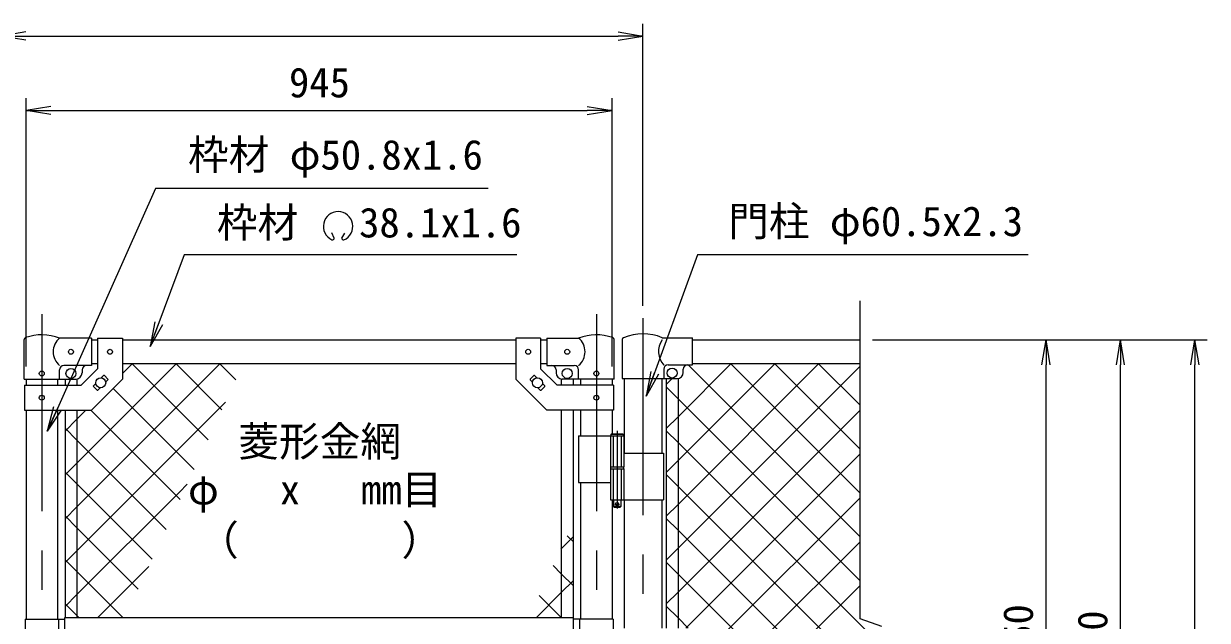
# Model space of a CAD drawing. Units: millimetres, scale not verified. Extents: x -4200 to 4200, y -2970 to 2970.
# Drawn here: x -2583 to -674, y 9 to 971 of the extents above; entities that cross this region are included whole.
import ezdxf
from ezdxf.enums import TextEntityAlignment as Align

# ---------------------------------------------------------------- set-up
doc = ezdxf.new("R2010")
doc.units = ezdxf.units.MM
doc.header["$LTSCALE"] = 10
doc.linetypes.add('DASHED', pattern=[7.5, 6, -1.5])
doc.linetypes.add('USER1', pattern=[50.8, 31.75, -6.35, 6.35, -6.35])
for name, color, linetype, lineweight in [('0-1_D-BMK', 2, 'USER1', 13), ('0-2_D-STR1', 1, 'Continuous', 25), ('0-3_D-STR3', 3, 'Continuous', 13), ('0-7_D-STR-DIM', 7, 'Continuous', 13), ('0-A_D-STR-TXT', 7, 'Continuous', 13), ('0-B_D-STR2', 7, 'Continuous', 13)]:
    doc.layers.add(name, color=color, linetype=linetype, lineweight=lineweight)
doc.layers.add('0-8_0', color=7, linetype='Continuous')
doc.styles.add('ＭＳ ゴシック', font='')
doc.styles.get('ＭＳ ゴシック').set_extended_font_data('MS Gothic')

# ---------------------------------------------------------------- blocks, each defined once
blk = doc.blocks.new('_Open')
at = {"layer": '0-8_0'}
blk.add_line((-10, 1.667), (0, 0), dxfattribs=at)
blk.add_lwpolyline([(-10, -1.667), (0, 0), (-10, 0)], dxfattribs=at)

msp = doc.modelspace()

# ---------------------------------------------------------------- linework, layer by layer
at = {"layer": '0-1_D-BMK'}
for p, q in [((-2553.4, 503.1), (-2553.4, -535.29)), ((-1659.2, 503.1), (-1659.2, -535.29)), ((-1584.05, 496.61), (-1584.05, -749.21)), ((-1625.78, 314.79), (-1625.78, 189.9)), ((-1629.4, 196.87), (-1622.15, 196.87))]:
    msp.add_line(p, q, dxfattribs=at)
at = {"layer": '0-2_D-STR1'}
for p, q in [((-2473.4, 461.37), (-2463.4, 461.37)), ((-2423.4, 461.37), (-1789.2, 461.37)), ((-1749.2, 461.37), (-1739.2, 461.37)), ((-1504.05, 461.37), (-1234.05, 461.37)), ((-2473.4, 423.37), (-2463.4, 423.37)), ((-2423.4, 423.37), (-1789.2, 423.37)), ((-1749.2, 423.37), (-1739.2, 423.37)), ((-1504.05, 423.37), (-1234.05, 423.37)), ((-2578.8, 398.37), (-2578.8, 388.32)), ((-2528, 398.37), (-2528, 388.32)), ((-1684.6, 398.37), (-1684.6, 388.32)), ((-1633.8, 398.37), (-1633.8, 388.32)), ((-1614.3, 399.07), (-1614.3, 278.87)), ((-1553.8, 399.07), (-1553.8, 278.87)), ((-2578.8, 348.32), (-2578.8, 11.37)), ((-2528, 348.32), (-2528, 11.37)), ((-1684.6, 348.32), (-1684.6, 306.87)), ((-1633.8, 348.32), (-1633.8, 309.87)), ((-1684.6, 231.87), (-1684.6, 11.37)), ((-1633.8, 203.87), (-1633.8, 11.37)), ((-1614.3, 203.87), (-1614.3, -3.13)), ((-1553.8, 203.87), (-1553.8, -3.13))]:
    msp.add_line(p, q, dxfattribs=at)
at = {"layer": '0-3_D-STR3'}
for p, q in [((-2581.95, 398.37), (-2581.95, 462.06)), ((-2473.4, 464.37), (-2524.85, 464.37)), ((-2473.4, 464.37), (-2473.4, 420.37)), ((-2463.4, 464.57), (-2463.4, 414.89)), ((-2463.4, 464.57), (-2423.4, 464.57)), ((-2423.4, 464.57), (-2423.4, 398.32)), ((-1789.2, 464.57), (-1789.2, 398.32)), ((-1749.2, 464.57), (-1789.2, 464.57)), ((-1749.2, 464.57), (-1749.2, 414.89)), ((-1739.2, 464.37), (-1687.75, 464.37)), ((-1739.2, 464.37), (-1739.2, 420.37)), ((-1630.65, 398.37), (-1630.65, 462.06)), ((-1617.45, 461.92), (-1617.45, 399.07)), ((-1552.91, 465.07), (-1504.05, 465.07)), ((-1504.05, 421.07), (-1504.05, 465.07)), ((-2473.4, 420.37), (-2517.85, 420.37)), ((-1739.2, 420.37), (-1694.75, 420.37)), ((-1543.65, 421.07), (-1504.05, 421.07)), ((-2524.85, 398.37), (-2524.85, 413.37)), ((-2489.96, 388.32), (-2463.4, 414.89)), ((-2488.4, 413.37), (-2488.4, 408.37)), ((-2457.52, 400.27), (-2453.8, 403.98)), ((-2452.39, 403.98), (-2446.73, 398.33)), ((-1760.21, 403.98), (-1765.86, 398.33)), ((-1755.08, 400.27), (-1758.79, 403.98)), ((-1722.63, 388.32), (-1749.2, 414.89)), ((-1724.2, 413.37), (-1724.2, 408.37)), ((-1687.75, 398.37), (-1687.75, 413.37)), ((-1550.65, 414.07), (-1550.65, 399.07)), ((-1519.05, 409.07), (-1519.05, 414.07)), ((-2581.95, 398.37), (-2524.85, 398.37)), ((-2581.1, 388.32), (-2489.96, 388.32)), ((-2581.1, 388.32), (-2581.1, 348.32)), ((-2524.85, 398.37), (-2498.4, 398.37)), ((-2515.9, 398.37), (-2515.9, 388.32)), ((-2496.9, 398.37), (-2496.9, 388.32)), ((-2470.06, 387.72), (-2466.35, 391.44)), ((-2470.06, 386.31), (-2464.41, 380.65)), ((-2462.99, 380.65), (-2459.28, 384.37)), ((-2450.44, 393.2), (-2446.73, 396.91)), ((-1762.15, 393.2), (-1765.86, 396.91)), ((-1749.6, 380.65), (-1753.32, 384.37)), ((-1742.53, 386.31), (-1748.19, 380.65)), ((-1742.53, 387.72), (-1746.24, 391.44)), ((-1631.5, 388.32), (-1722.63, 388.32)), ((-1715.7, 398.37), (-1715.7, 388.32)), ((-1687.75, 398.37), (-1714.2, 398.37)), ((-1696.7, 398.37), (-1696.7, 388.32)), ((-1630.65, 398.37), (-1687.75, 398.37)), ((-1631.5, 388.32), (-1631.5, 348.32)), ((-1617.45, 399.07), (-1529.05, 399.07)), ((-1546.55, 399.07), (-1546.55, -3.13)), ((-1527.55, 399.07), (-1527.55, -3.13)), ((-2515.9, 348.32), (-2515.9, 13.87)), ((-2496.9, 348.32), (-2496.9, 13.87)), ((-1715.7, 348.32), (-1715.7, 13.87)), ((-1696.7, 348.32), (-1696.7, 13.87)), ((-1687.75, 306.87), (-1687.75, 231.87)), ((-1687.75, 306.87), (-1614.98, 306.87)), ((-1636.58, 306.87), (-1636.58, 256.87)), ((-1615.78, 308.87), (-1635.78, 308.87)), ((-1634.78, 309.87), (-1616.78, 309.87)), ((-1615.78, 308.87), (-1616.78, 309.87)), ((-1615.78, 308.87), (-1615.78, 306.87)), ((-1614.98, 306.87), (-1614.98, 256.87)), ((-1614.98, 278.87), (-1550.75, 278.87)), ((-1550.75, 278.87), (-1550.75, 203.87)), ((-1636.58, 256.87), (-1614.98, 256.87)), ((-1636.58, 253.87), (-1614.98, 253.87)), ((-1636.58, 253.87), (-1636.58, 203.87)), ((-1636.28, 256.87), (-1636.28, 253.87)), ((-1636.28, 253.87), (-1615.28, 253.87)), ((-1615.28, 256.87), (-1615.28, 253.87)), ((-1614.98, 253.87), (-1614.98, 203.87)), ((-1687.75, 231.87), (-1636.8, 231.87)), ((-1636.58, 203.87), (-1550.75, 203.87)), ((-1631.78, 203.87), (-1631.78, 192.87)), ((-1630.78, 191.87), (-1631.78, 192.87)), ((-1630.78, 191.87), (-1620.78, 191.87)), ((-1620.78, 191.87), (-1619.78, 192.87)), ((-2580.4, 11.37), (-2580.4, -7.13)), ((-2580.4, 11.37), (-2516.3, 11.37)), ((-2526.4, 11.37), (-2526.4, -7.13)), ((-2516.3, 13.87), (-1696.3, 13.87)), ((-2516.3, -7.13), (-2516.3, 13.87)), ((-1696.3, -41.13), (-1696.3, 13.87)), ((-1632.2, 11.37), (-1696.3, 11.37)), ((-1686.2, 11.37), (-1686.2, -38.63)), ((-1632.2, 11.37), (-1632.2, -38.63))]:
    msp.add_line(p, q, dxfattribs=at)
at = {"layer": '0-3_D-STR3', "linetype": 'DASHED'}
for p, q in [((-1632.08, 306.87), (-1632.08, 256.87)), ((-1619.48, 306.87), (-1619.48, 256.87)), ((-1632.08, 253.87), (-1632.08, 203.87)), ((-1619.48, 253.87), (-1619.48, 203.87))]:
    msp.add_line(p, q, dxfattribs=at)
at = {"layer": '0-3_D-STR3'}
for points in [[(-2581.1, 348.32), (-2473.4, 348.32), (-2423.4, 398.32)], [(-1631.5, 348.32), (-1739.2, 348.32), (-1789.2, 398.32)], [(-1634.78, 309.87), (-1635.78, 308.87), (-1635.78, 306.87)], [(-1619.78, 203.87), (-1619.78, 192.87), (-1631.78, 192.87)]]:
    msp.add_lwpolyline(points, dxfattribs=at)
for centre, radius in [((-2506.4, 442.37), 4), ((-2443.4, 442.32), 4), ((-1769.2, 442.32), 4), ((-1706.2, 442.37), 4), ((-2553.4, 407.37), 4), ((-2506.4, 407.37), 8), ((-1706.2, 407.37), 8), ((-1659.2, 407.37), 4), ((-1537.05, 408.07), 8), ((-2458.4, 392.32), 8), ((-1754.2, 392.32), 8), ((-2553.4, 368.32), 4), ((-1659.2, 368.32), 4), ((-1625.78, 196.87), 2.5)]:
    msp.add_circle(centre, radius, dxfattribs=at)
for centre, radius, start, end in [((-2578.65, 462.06), 3.3, 109.22051, 180), ((-2553.4, 389.64), 80, 69.0916, 109.22051), ((-2506.65, 442.37), 28.55, 129.59418, 230.40582), ((-1659.2, 389.64), 80, 70.77949, 110.9084), ((-1705.94, 442.37), 28.55, 309.59418, 50.40582), ((-1633.95, 462.06), 3.3, 0, 70.77949), ((-1614.15, 461.92), 3.3, 113.10629, 180), ((-1584.05, 391.37), 80, 67.09875, 113.10629), ((-1525.52, 443.12), 33.4, 146.35914, 222.2959), ((-2517.85, 413.37), 7, 90, 180), ((-2481.4, 413.37), 7, 90, 180), ((-1731.2, 413.37), 7, 0, 90), ((-1694.75, 413.37), 7, 0, 90), ((-1543.65, 414.07), 7, 90, 180), ((-1512.05, 414.07), 7, 90, 180), ((-2498.4, 408.37), 10, 270, 0), ((-2453.09, 403.28), 1, 45, 135), ((-1759.5, 403.28), 1, 45, 135), ((-1714.2, 408.37), 10, 180, 270), ((-1529.05, 409.07), 10, 270, 0), ((-2469.36, 387.01), 1, 135, 225), ((-2447.44, 397.62), 1, 315, 45), ((-1765.16, 397.62), 1, 135, 225), ((-1743.24, 387.01), 1, 315, 45), ((-2463.7, 381.36), 1, 225, 315), ((-1748.89, 381.36), 1, 225, 315)]:
    msp.add_arc(centre, radius, start, end, dxfattribs=at)
at = {"layer": '0-7_D-STR-DIM'}
for p, q in [((-1584.05, 516.61), (-1584.05, 971.37)), ((-2579.05, 951.37), (-1624.05, 951.37)), ((-2578.8, 418.37), (-2578.8, 851.37)), ((-1633.8, 418.37), (-1633.8, 851.37)), ((-2538.8, 831.37), (-1673.8, 831.37)), ((-1234.05, 12.02), (-1234.05, 524.37)), ((-1214.05, 461.37), (-914.05, 461.37)), ((-1214.05, 461.37), (-794.05, 461.37)), ((-1214.05, 461.37), (-674.05, 461.37)), ((-934.05, -448.63), (-934.05, 421.37)), ((-814.05, -498.63), (-814.05, 421.37)), ((-694.05, -698.63), (-694.05, 421.37)), ((-1198.81, -0.81), (-1234.05, 12.02))]:
    msp.add_line(p, q, dxfattribs=at)
at = {"layer": '0-A_D-STR-TXT'}
for p, q in [((-2082.01, 625.75), (-2085.84, 633.96)), ((-2069.42, 625.74), (-2064.9, 633.58))]:
    msp.add_line(p, q, dxfattribs=at)
for points in [[(-1833.88, 705.49), (-2370.08, 705.49), (-2543.76, 316.15)], [(-1787.47, 598.46), (-2323.67, 598.46), (-2378.23, 452.8)], [(-963.15, 598.46), (-1496.31, 598.46), (-1578.24, 372.73)]]:
    msp.add_lwpolyline(points, dxfattribs=at)
for centre, radius, start, end in [((-2075.72, 644.63), 23.75, 292.92895, 245.65759), ((-2084.47, 625.29), 2.5, 245.55066, 10.6575), ((-2066.97, 625.28), 2.5, 169.34241, 276.63708)]:
    msp.add_arc(centre, radius, start, end, dxfattribs=at)
at = {"layer": '0-B_D-STR2'}
for p, q in [((-2496.9, 262.91), (-2336.44, 423.37)), ((-2496.9, 192.2), (-2265.73, 423.37)), ((-2423.4, 407.12), (-2407.15, 423.37)), ((-2262.86, 348.86), (-2337.37, 423.37)), ((-2240.38, 397.08), (-2266.66, 423.37)), ((-1527.55, 337.64), (-1441.82, 423.37)), ((-1527.55, 266.93), (-1371.11, 423.37)), ((-1527.55, 196.22), (-1300.4, 423.37)), ((-1234.05, 143.95), (-1511.16, 421.07)), ((-1234.05, 214.66), (-1442.75, 423.37)), ((-1234.05, 285.37), (-1372.04, 423.37)), ((-1234.05, 356.08), (-1301.33, 423.37)), ((-1527.55, 125.51), (-1234.05, 419.01)), ((-1517.6, 418.3), (-1516.28, 419.62)), ((-1546.55, 389.35), (-1536.83, 399.07)), ((-1527.55, 54.8), (-1234.05, 348.3)), ((-1546.55, 318.64), (-1527.55, 337.64)), ((-2496.9, 300.05), (-2515.9, 319.05)), ((-2352.81, 155.97), (-2496.9, 300.05)), ((-1514.76, -3.13), (-1234.05, 277.58)), ((-2515.9, 243.91), (-2496.9, 262.91)), ((-2496.9, 229.34), (-2515.9, 248.34)), ((-1546.55, 247.93), (-1527.55, 266.93)), ((-2375.3, 107.74), (-2496.9, 229.34)), ((-1527.55, 225.32), (-1546.55, 244.32)), ((-1288.59, -13.63), (-1527.55, 225.32)), ((-2515.9, 173.2), (-2496.9, 192.2)), ((-1546.55, 177.22), (-1527.55, 196.22)), ((-1454.55, -13.63), (-1234.05, 206.87)), ((-2496.9, 158.63), (-2515.9, 177.63)), ((-1527.55, 154.61), (-1546.55, 173.61)), ((-2397.78, 59.52), (-2496.9, 158.63)), ((-1359.3, -13.63), (-1527.55, 154.61)), ((-1696.7, 136.25), (-1706.32, 145.87)), ((-1383.84, -13.63), (-1234.05, 136.16)), ((-1546.55, 106.51), (-1527.55, 125.51)), ((-2496.9, 87.92), (-2515.9, 106.92)), ((-2463.09, 13.87), (-2380.61, 96.35)), ((-1527.55, 83.9), (-1546.55, 102.9)), ((-2422.84, 13.87), (-2496.9, 87.92)), ((-1430.01, -13.63), (-1527.55, 83.9)), ((-1313.13, -13.63), (-1234.05, 65.45)), ((-1715.74, 13.87), (-1751.29, 49.42)), ((-1546.55, 35.8), (-1527.55, 54.8)), ((-2496.9, 17.21), (-2515.9, 36.21)), ((-2493.56, 13.87), (-2496.9, 17.21))]:
    msp.add_line(p, q, dxfattribs=at)
for points in [[(-2285.35, 300.64), (-2321.72, 337.01), (-2408.08, 423.37)], [(-2307.84, 252.41), (-2331.55, 276.12), (-2438.57, 383.14)], [(-1234.05, 73.24), (-1527.55, 366.74), (-1546.55, 385.74)], [(-2515.9, 102.49), (-2496.9, 121.49), (-2331.55, 286.84), (-2281.38, 337.01), (-2257.04, 361.34)], [(-2515.9, 314.62), (-2496.9, 333.62), (-2482.2, 348.32)], [(-2330.32, 204.19), (-2331.55, 205.41), (-2474.45, 348.32)], [(-1222.2, -9.32), (-1527.55, 296.03), (-1546.55, 315.03)], [(-2515.9, 31.77), (-2496.9, 50.77), (-2331.55, 216.12), (-2318.83, 228.84)], [(-1716.48, 124.09), (-1715.7, 124.87), (-1696.7, 143.87)], [(-1696.7, 65.54), (-1715.7, 84.54), (-1728.81, 97.65)], [(-1755.99, 13.87), (-1715.7, 54.16), (-1696.7, 73.16)], [(-1511.23, -3.13), (-1527.55, 13.19), (-1546.55, 32.19)]]:
    msp.add_lwpolyline(points, dxfattribs=at)

# ---------------------------------------------------------------- block references
at = {"layer": '0-7_D-STR-DIM', "xscale": 4, "yscale": 4}
for p, rotation in [((-2619.05, 951.37), 180), ((-2578.8, 831.37), 180), ((-934.05, 461.37), 90), ((-814.05, 461.37), 90), ((-694.05, 461.37), 90)]:
    msp.add_blockref('_Open', p, dxfattribs=dict(at, rotation=rotation))
for p in [(-1584.05, 951.37), (-1633.8, 831.37)]:
    msp.add_blockref('_Open', p, dxfattribs=at)
at = {"layer": '0-A_D-STR-TXT', "xscale": 4, "yscale": 4}
for p, rotation in [((-2378.93, 450.93), 249.46512), ((-1578.92, 370.85), 250.05227), ((-2544.57, 314.32), 245.95896)]:
    msp.add_blockref('_Open', p, dxfattribs=dict(at, rotation=rotation))

# ---------------------------------------------------------------- texts
at = {"layer": '0-7_D-STR-DIM', "style": 'ＭＳ ゴシック'}
msp.add_text('945', height=48.09, dxfattribs=at).set_placement((-2154.77, 838.12), align=Align.BOTTOM_LEFT)
for s, p in [('950', (-940.79, -62.76)), ('1000', (-820.79, -105.53))]:
    msp.add_text(s, height=48.09, rotation=90, dxfattribs=at).set_placement(p, align=Align.BOTTOM_LEFT)
at = {"layer": '0-A_D-STR-TXT', "style": 'ＭＳ ゴシック'}
for s, p in [('枠材 φ50.8x1.6', (-2317.63, 721.63)), ('枠材 \u300038.1x1.6', (-2271.22, 612.32)), ('門柱 φ60.5x2.3', (-1446.65, 614.35)), ('菱形金網', (-2236.5, 259.4)), ('φ\u3000 x\u3000 mm目', (-2317.71, 181.81)), ('（\u3000\u3000\u3000\u3000）', (-2301.47, 100.16))]:
    msp.add_text(s, height=48.09, dxfattribs=at).set_placement(p, align=Align.BOTTOM_LEFT)

doc.saveas('drawing.dxf')
